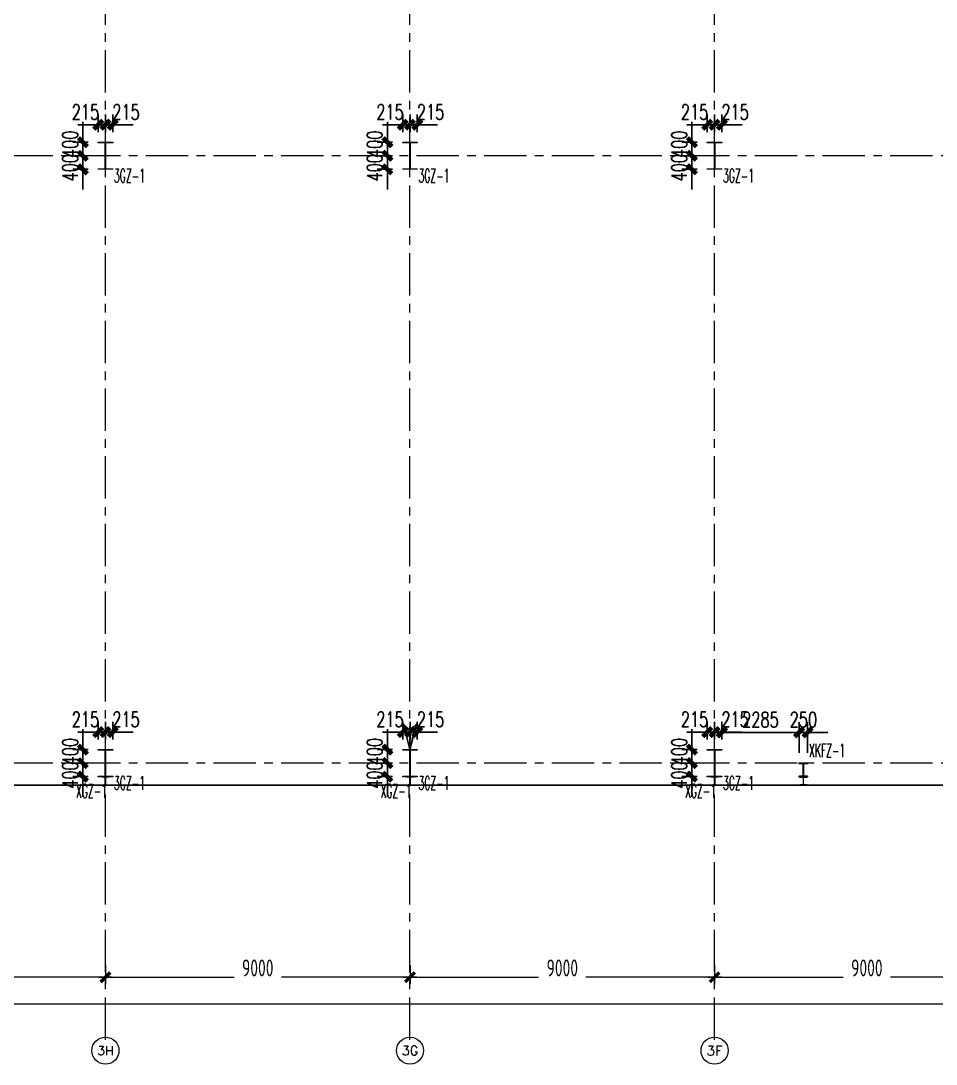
# Model space of a CAD drawing. Extents: x -1201378 to 2367219, y -619313 to 244905.
# Drawn here: x 150742 to 177790, y -264144 to -233310 of the extents above; entities that cross this region are included whole.
import ezdxf
from ezdxf.enums import TextEntityAlignment as Align

# ---------------------------------------------------------------- set-up
doc = ezdxf.new("R2010")
doc.units = 0
doc.header["$LTSCALE"] = 1000
doc.linetypes.add('CENTER', pattern=[2, 1.25, -0.25, 0.25, -0.25])
doc.linetypes.add('HIDDEN', pattern=[0.375, 0.25, -0.125])
doc.layers.get('0').update_dxf_attribs({"linetype": 'CONTINUOUS'})
doc.layers.get('Defpoints').update_dxf_attribs({"linetype": 'CONTINUOUS'})
for name, color, linetype in [('A-AXIS-DP', 126, 'CONTINUOUS'), ('A-WINDOW', 140, 'CONTINUOUS'), ('S-CJGC', 5, 'CONTINUOUS'), ('S-DIMZ', 115, 'CONTINUOUS'), ('S-SGJ', 21, 'CONTINUOUS'), ('S-SHAPE2', 165, 'HIDDEN')]:
    doc.layers.add(name, color=color, linetype=linetype)
for name, color, linetype, lineweight in [('S-axis', 111, 'CONTINUOUS', 0), ('S-col', 2, 'CONTINUOUS', 0), ('S-dote', 5, 'CENTER', 0)]:
    doc.layers.add(name, color=color, linetype=linetype, lineweight=lineweight)
doc.styles.add('_TCH_AXIS', font='COMPLEX', dxfattribs={"bigfont": 'GBCBIG'})
doc.styles.add('SS1', font='tj-romans1.shx', dxfattribs={"width": 0.7, "bigfont": 'tj-hztxt1.shx'})
doc.styles.add('TSSD_Dimension', font='tssdeng.shx', dxfattribs={"width": 0.7, "bigfont": 'hztxt.shx'})
doc.dimstyles.new('S-150-ARCHI', dxfattribs={"dimscale": 150, "dimtxt": 3, "dimasz": 2, "dimexe": 2, "dimexo": 2, "dimgap": 1, "dimtad": 1, "dimdec": 0, "dimzin": 0, "dimdsep": 46, "dimtxsty": 'SS1', "dimblk1": 'TT', "dimblk2": 'TT', "dimsah": 1, "dimcen": 1, "dimclrd": 256, "dimclre": 256, "dimclrt": 256, "dimadec": 0, "dimazin": 0, "dimtfac": 1, "dimtdec": 0, "dimtix": 1, "dimtmove": 2, "dimatfit": 0, "dimldrblk": 'TT', "dimfxl": 2, "dimtolj": 1, "dimtzin": 0, "dimarcsym": 0})
doc.dimstyles.new('TSSD_200_200', dxfattribs={"dimtxt": 500, "dimasz": 200, "dimexe": 200, "dimexo": 500, "dimgap": 200, "dimtad": 1, "dimdec": 0, "dimzin": 0, "dimdsep": 46, "dimtxsty": 'TSSD_Dimension', "dimblk": 'ARCHTICK', "dimcen": 0, "dimdle": 200, "dimclrt": 7, "dimadec": 0, "dimazin": 0, "dimtfac": 1, "dimtdec": 0, "dimtix": 1, "dimtmove": 2, "dimatfit": 3, "dimfxl": 1, "dimtolj": 1, "dimtzin": 0, "dimarcsym": 0})

# ---------------------------------------------------------------- blocks, each defined once
blk = doc.blocks.new('w42343243')
at = {"layer": 'S-col'}
blk.add_lwpolyline([(-165069, 621020), (-164639, 621020), (-164639, 621002), (-164848, 621002), (-164848, 620238), (-164639, 620238), (-164639, 620220), (-165069, 620220), (-165069, 620238), (-164860, 620238), (-164860, 621002), (-165069, 621002)], close=True, dxfattribs=at)
blk = doc.blocks.new('42343')
at = {"layer": 'A-WINDOW'}
for p in [(-27000, -53750), (-18000, -53750), (-9000, -53750), (-27000, -71700), (-18000, -71700), (-9000, -71700)]:
    blk.add_blockref('w42343243', p, dxfattribs=at)
blk = doc.blocks.new('_ArchTick')
at = {"color": 0, "linetype": 'ByBlock', "const_width": 0.5}
blk.add_lwpolyline([(-0.71, -0.71), (0.71, 0.71)], dxfattribs=at)
blk = doc.blocks.new('*D500')
at = {"layer": 'Defpoints', "color": 0, "transparency": 16777216}
for p in [(-155758, -360718), (-146758, -360718), (-146758, -361576)]:
    blk.add_point(p, dxfattribs=at)
at = {"layer": 'S-axis', "color": 0, "lineweight": -2, "transparency": 16777216}
for p, q in [((-155758, -361218), (-155758, -361776)), ((-146758, -361218), (-146758, -361776)), ((-155958, -361576), (-151957, -361576)), ((-146558, -361576), (-150560, -361576))]:
    blk.add_line(p, q, dxfattribs=at)
at = {"layer": 'S-axis', "color": 0, "lineweight": -2, "transparency": 16777216, "xscale": 200, "yscale": 200, "zscale": 200, "rotation": 180}
blk.add_blockref('_ArchTick', (-155758, -361576), dxfattribs=at)
at = {"layer": 'S-axis', "color": 0, "lineweight": -2, "transparency": 16777216, "xscale": 200, "yscale": 200, "zscale": 200}
blk.add_blockref('_ArchTick', (-146758, -361576), dxfattribs=at)
at = {"layer": 'S-axis', "color": 7, "transparency": 16777216, "insert": (-151258, -361301), "char_height": 500, "attachment_point": 5, "style": 'TSSD_Dimension'}
blk.add_mtext('\\A1;9000', dxfattribs=at)
blk = doc.blocks.new('*D501')
at = {"layer": 'Defpoints', "color": 0, "transparency": 16777216}
for p in [(-146758, -360718), (-137758, -360718), (-137758, -361576)]:
    blk.add_point(p, dxfattribs=at)
at = {"layer": 'S-axis', "color": 0, "lineweight": -2, "transparency": 16777216}
for p, q in [((-146758, -361218), (-146758, -361776)), ((-137758, -361218), (-137758, -361776)), ((-146958, -361576), (-142957, -361576)), ((-137558, -361576), (-141560, -361576))]:
    blk.add_line(p, q, dxfattribs=at)
at = {"layer": 'S-axis', "color": 0, "lineweight": -2, "transparency": 16777216, "xscale": 200, "yscale": 200, "zscale": 200, "rotation": 180}
blk.add_blockref('_ArchTick', (-146758, -361576), dxfattribs=at)
at = {"layer": 'S-axis', "color": 0, "lineweight": -2, "transparency": 16777216, "xscale": 200, "yscale": 200, "zscale": 200}
blk.add_blockref('_ArchTick', (-137758, -361576), dxfattribs=at)
at = {"layer": 'S-axis', "color": 7, "transparency": 16777216, "insert": (-142258, -361301), "char_height": 500, "attachment_point": 5, "style": 'TSSD_Dimension'}
blk.add_mtext('\\A1;9000', dxfattribs=at)
blk = doc.blocks.new('*D502')
at = {"layer": 'Defpoints', "color": 0, "transparency": 16777216}
for p in [(-137758, -360718), (-128758, -360718), (-128758, -361576)]:
    blk.add_point(p, dxfattribs=at)
at = {"layer": 'S-axis', "color": 0, "lineweight": -2, "transparency": 16777216}
for p, q in [((-137758, -361218), (-137758, -361776)), ((-128758, -361218), (-128758, -361776)), ((-137958, -361576), (-133957, -361576)), ((-128558, -361576), (-132560, -361576))]:
    blk.add_line(p, q, dxfattribs=at)
at = {"layer": 'S-axis', "color": 0, "lineweight": -2, "transparency": 16777216, "xscale": 200, "yscale": 200, "zscale": 200, "rotation": 180}
blk.add_blockref('_ArchTick', (-137758, -361576), dxfattribs=at)
at = {"layer": 'S-axis', "color": 0, "lineweight": -2, "transparency": 16777216, "xscale": 200, "yscale": 200, "zscale": 200}
blk.add_blockref('_ArchTick', (-128758, -361576), dxfattribs=at)
at = {"layer": 'S-axis', "color": 7, "transparency": 16777216, "insert": (-133258, -361301), "char_height": 500, "attachment_point": 5, "style": 'TSSD_Dimension'}
blk.add_mtext('\\A1;9000', dxfattribs=at)
blk = doc.blocks.new('*D503')
at = {"layer": 'Defpoints', "color": 0, "transparency": 16777216}
for p in [(-128758, -360718), (-119758, -360718), (-119758, -361576)]:
    blk.add_point(p, dxfattribs=at)
at = {"layer": 'S-axis', "color": 0, "lineweight": -2, "transparency": 16777216}
for p, q in [((-128758, -361218), (-128758, -361776)), ((-119758, -361218), (-119758, -361776)), ((-128958, -361576), (-124957, -361576)), ((-119558, -361576), (-123560, -361576))]:
    blk.add_line(p, q, dxfattribs=at)
at = {"layer": 'S-axis', "color": 0, "lineweight": -2, "transparency": 16777216, "xscale": 200, "yscale": 200, "zscale": 200, "rotation": 180}
blk.add_blockref('_ArchTick', (-128758, -361576), dxfattribs=at)
at = {"layer": 'S-axis', "color": 0, "lineweight": -2, "transparency": 16777216, "xscale": 200, "yscale": 200, "zscale": 200}
blk.add_blockref('_ArchTick', (-119758, -361576), dxfattribs=at)
at = {"layer": 'S-axis', "color": 7, "transparency": 16777216, "insert": (-124258, -361301), "char_height": 500, "attachment_point": 5, "style": 'TSSD_Dimension'}
blk.add_mtext('\\A1;9000', dxfattribs=at)
blk = doc.blocks.new('*D458')
at = {"layer": 'Defpoints', "color": 0, "transparency": 16777216}
for p in [(-268658, -360818), (-82958, -360818), (-82958, -362376)]:
    blk.add_point(p, dxfattribs=at)
at = {"layer": 'S-axis', "color": 0, "lineweight": -2, "transparency": 16777216}
for p, q in [((-268658, -361318), (-268658, -362576)), ((-82958, -361318), (-82958, -362576)), ((-268858, -362376), (-176749, -362376)), ((-82758, -362376), (-174868, -362376))]:
    blk.add_line(p, q, dxfattribs=at)
at = {"layer": 'S-axis', "color": 0, "lineweight": -2, "transparency": 16777216, "xscale": 200, "yscale": 200, "zscale": 200, "rotation": 180}
blk.add_blockref('_ArchTick', (-268658, -362376), dxfattribs=at)
at = {"layer": 'S-axis', "color": 0, "lineweight": -2, "transparency": 16777216, "xscale": 200, "yscale": 200, "zscale": 200}
blk.add_blockref('_ArchTick', (-82958, -362376), dxfattribs=at)
at = {"layer": 'S-axis', "color": 7, "transparency": 16777216, "insert": (-175808, -362101), "char_height": 500, "attachment_point": 5, "style": 'TSSD_Dimension'}
blk.add_mtext('\\A1;185700', dxfattribs=at)
blk = doc.blocks.new('TT')
blk.add_line((-0.97, 0), (0.97, 0))
at = {"const_width": 0.45}
blk.add_lwpolyline([(-0.44, -0.44), (0.44, 0.44)], dxfattribs=at)
blk = doc.blocks.new('*D3888')
at = {"layer": 'Defpoints', "color": 0, "transparency": 16777216}
for p in [(153242, -254330), (153242, -254848), (153457, -254848)]:
    blk.add_point(p, dxfattribs=at)
at = {"layer": 'S-DIMZ', "lineweight": -2, "transparency": 16777216}
for p, q in [((153242, -254548), (153242, -254030)), ((153457, -254548), (153457, -254030)), ((152942, -254330), (152642, -254330)), ((153457, -254330), (153242, -254330)), ((153757, -254330), (154057, -254330))]:
    blk.add_line(p, q, dxfattribs=at)
at = {"layer": 'S-DIMZ', "lineweight": -2, "transparency": 16777216, "xscale": 300, "yscale": 300, "zscale": 300}
blk.add_blockref('TT', (153242, -254330), dxfattribs=at)
at = {"layer": 'S-DIMZ', "lineweight": -2, "transparency": 16777216, "xscale": 300, "yscale": 300, "zscale": 300, "rotation": 180}
blk.add_blockref('TT', (153457, -254330), dxfattribs=at)
at = {"layer": 'S-DIMZ', "transparency": 16777216, "insert": (153850, -253955), "char_height": 450, "attachment_point": 5, "style": 'SS1'}
blk.add_mtext('\\A1;215', dxfattribs=at)
blk = doc.blocks.new('*D3889')
at = {"layer": 'Defpoints', "color": 0, "transparency": 16777216}
for p in [(153027, -254330), (153027, -254848), (153242, -254848)]:
    blk.add_point(p, dxfattribs=at)
at = {"layer": 'S-DIMZ', "lineweight": -2, "transparency": 16777216}
for p, q in [((153027, -254548), (153027, -254030)), ((153242, -254548), (153242, -254030)), ((152727, -254330), (152427, -254330)), ((153242, -254330), (153027, -254330)), ((153542, -254330), (153842, -254330))]:
    blk.add_line(p, q, dxfattribs=at)
at = {"layer": 'S-DIMZ', "lineweight": -2, "transparency": 16777216, "xscale": 300, "yscale": 300, "zscale": 300}
blk.add_blockref('TT', (153027, -254330), dxfattribs=at)
at = {"layer": 'S-DIMZ', "lineweight": -2, "transparency": 16777216, "xscale": 300, "yscale": 300, "zscale": 300, "rotation": 180}
blk.add_blockref('TT', (153242, -254330), dxfattribs=at)
at = {"layer": 'S-DIMZ', "transparency": 16777216, "insert": (152651, -253955), "char_height": 450, "attachment_point": 5, "style": 'SS1'}
blk.add_mtext('\\A1;215', dxfattribs=at)
blk = doc.blocks.new('*D3890')
at = {"layer": 'Defpoints', "color": 0, "transparency": 16777216}
for p in [(153027, -254848), (152573, -255248), (153027, -255248)]:
    blk.add_point(p, dxfattribs=at)
at = {"layer": 'S-DIMZ', "lineweight": -2, "transparency": 16777216}
for p, q in [((152573, -254548), (152573, -254248)), ((152727, -254848), (152273, -254848)), ((152573, -254848), (152573, -255248)), ((152727, -255248), (152273, -255248)), ((152573, -255548), (152573, -255848))]:
    blk.add_line(p, q, dxfattribs=at)
at = {"layer": 'S-DIMZ', "lineweight": -2, "transparency": 16777216, "xscale": 300, "yscale": 300, "zscale": 300}
for p, rotation in [((152573, -254848), 270), ((152573, -255248), 90)]:
    blk.add_blockref('TT', p, dxfattribs=dict(at, rotation=rotation))
at = {"layer": 'S-DIMZ', "transparency": 16777216, "insert": (152198, -254908), "char_height": 450, "attachment_point": 5, "rotation": 90, "style": 'SS1'}
blk.add_mtext('\\A1;400', dxfattribs=at)
blk = doc.blocks.new('*D3891')
at = {"layer": 'Defpoints', "color": 0, "transparency": 16777216}
for p in [(153027, -255248), (152573, -255648), (153027, -255648)]:
    blk.add_point(p, dxfattribs=at)
at = {"layer": 'S-DIMZ', "lineweight": -2, "transparency": 16777216}
for p, q in [((152573, -254948), (152573, -254648)), ((152727, -255248), (152273, -255248)), ((152573, -255248), (152573, -255648)), ((152727, -255648), (152273, -255648)), ((152573, -255948), (152573, -256248))]:
    blk.add_line(p, q, dxfattribs=at)
at = {"layer": 'S-DIMZ', "lineweight": -2, "transparency": 16777216, "xscale": 300, "yscale": 300, "zscale": 300}
for p, rotation in [((152573, -255248), 270), ((152573, -255648), 90)]:
    blk.add_blockref('TT', p, dxfattribs=dict(at, rotation=rotation))
at = {"layer": 'S-DIMZ', "transparency": 16777216, "insert": (152198, -255602), "char_height": 450, "attachment_point": 5, "rotation": 90, "style": 'SS1'}
blk.add_mtext('\\A1;400', dxfattribs=at)
blk = doc.blocks.new('*D3892')
at = {"layer": 'Defpoints', "color": 0, "transparency": 16777216}
for p in [(162242, -254330), (162242, -254848), (162457, -254848)]:
    blk.add_point(p, dxfattribs=at)
at = {"layer": 'S-DIMZ', "lineweight": -2, "transparency": 16777216}
for p, q in [((162242, -254548), (162242, -254030)), ((162457, -254548), (162457, -254030)), ((161942, -254330), (161642, -254330)), ((162457, -254330), (162242, -254330)), ((162757, -254330), (163057, -254330))]:
    blk.add_line(p, q, dxfattribs=at)
at = {"layer": 'S-DIMZ', "lineweight": -2, "transparency": 16777216, "xscale": 300, "yscale": 300, "zscale": 300}
blk.add_blockref('TT', (162242, -254330), dxfattribs=at)
at = {"layer": 'S-DIMZ', "lineweight": -2, "transparency": 16777216, "xscale": 300, "yscale": 300, "zscale": 300, "rotation": 180}
blk.add_blockref('TT', (162457, -254330), dxfattribs=at)
at = {"layer": 'S-DIMZ', "transparency": 16777216, "insert": (162850, -253955), "char_height": 450, "attachment_point": 5, "style": 'SS1'}
blk.add_mtext('\\A1;215', dxfattribs=at)
blk = doc.blocks.new('*D3893')
at = {"layer": 'Defpoints', "color": 0, "transparency": 16777216}
for p in [(162027, -254330), (162027, -254848), (162242, -254848)]:
    blk.add_point(p, dxfattribs=at)
at = {"layer": 'S-DIMZ', "lineweight": -2, "transparency": 16777216}
for p, q in [((162027, -254548), (162027, -254030)), ((162242, -254548), (162242, -254030)), ((161727, -254330), (161427, -254330)), ((162242, -254330), (162027, -254330)), ((162542, -254330), (162842, -254330))]:
    blk.add_line(p, q, dxfattribs=at)
at = {"layer": 'S-DIMZ', "lineweight": -2, "transparency": 16777216, "xscale": 300, "yscale": 300, "zscale": 300}
blk.add_blockref('TT', (162027, -254330), dxfattribs=at)
at = {"layer": 'S-DIMZ', "lineweight": -2, "transparency": 16777216, "xscale": 300, "yscale": 300, "zscale": 300, "rotation": 180}
blk.add_blockref('TT', (162242, -254330), dxfattribs=at)
at = {"layer": 'S-DIMZ', "transparency": 16777216, "insert": (161651, -253955), "char_height": 450, "attachment_point": 5, "style": 'SS1'}
blk.add_mtext('\\A1;215', dxfattribs=at)
blk = doc.blocks.new('*D3894')
at = {"layer": 'Defpoints', "color": 0, "transparency": 16777216}
for p in [(162027, -254848), (161573, -255248), (162027, -255248)]:
    blk.add_point(p, dxfattribs=at)
at = {"layer": 'S-DIMZ', "lineweight": -2, "transparency": 16777216}
for p, q in [((161573, -254548), (161573, -254248)), ((161727, -254848), (161273, -254848)), ((161573, -254848), (161573, -255248)), ((161727, -255248), (161273, -255248)), ((161573, -255548), (161573, -255848))]:
    blk.add_line(p, q, dxfattribs=at)
at = {"layer": 'S-DIMZ', "lineweight": -2, "transparency": 16777216, "xscale": 300, "yscale": 300, "zscale": 300}
for p, rotation in [((161573, -254848), 270), ((161573, -255248), 90)]:
    blk.add_blockref('TT', p, dxfattribs=dict(at, rotation=rotation))
at = {"layer": 'S-DIMZ', "transparency": 16777216, "insert": (161198, -254908), "char_height": 450, "attachment_point": 5, "rotation": 90, "style": 'SS1'}
blk.add_mtext('\\A1;400', dxfattribs=at)
blk = doc.blocks.new('*D3895')
at = {"layer": 'Defpoints', "color": 0, "transparency": 16777216}
for p in [(162027, -255248), (161573, -255648), (162027, -255648)]:
    blk.add_point(p, dxfattribs=at)
at = {"layer": 'S-DIMZ', "lineweight": -2, "transparency": 16777216}
for p, q in [((161573, -254948), (161573, -254648)), ((161727, -255248), (161273, -255248)), ((161573, -255248), (161573, -255648)), ((161727, -255648), (161273, -255648)), ((161573, -255948), (161573, -256248))]:
    blk.add_line(p, q, dxfattribs=at)
at = {"layer": 'S-DIMZ', "lineweight": -2, "transparency": 16777216, "xscale": 300, "yscale": 300, "zscale": 300}
for p, rotation in [((161573, -255248), 270), ((161573, -255648), 90)]:
    blk.add_blockref('TT', p, dxfattribs=dict(at, rotation=rotation))
at = {"layer": 'S-DIMZ', "transparency": 16777216, "insert": (161198, -255602), "char_height": 450, "attachment_point": 5, "rotation": 90, "style": 'SS1'}
blk.add_mtext('\\A1;400', dxfattribs=at)
blk = doc.blocks.new('*D3896')
at = {"layer": 'Defpoints', "color": 0, "transparency": 16777216}
for p in [(171242, -254330), (171242, -254848), (171457, -254848)]:
    blk.add_point(p, dxfattribs=at)
at = {"layer": 'S-DIMZ', "lineweight": -2, "transparency": 16777216}
for p, q in [((171242, -254548), (171242, -254030)), ((171457, -254548), (171457, -254030)), ((170942, -254330), (170642, -254330)), ((171457, -254330), (171242, -254330)), ((171757, -254330), (172057, -254330))]:
    blk.add_line(p, q, dxfattribs=at)
at = {"layer": 'S-DIMZ', "lineweight": -2, "transparency": 16777216, "xscale": 300, "yscale": 300, "zscale": 300}
blk.add_blockref('TT', (171242, -254330), dxfattribs=at)
at = {"layer": 'S-DIMZ', "lineweight": -2, "transparency": 16777216, "xscale": 300, "yscale": 300, "zscale": 300, "rotation": 180}
blk.add_blockref('TT', (171457, -254330), dxfattribs=at)
at = {"layer": 'S-DIMZ', "transparency": 16777216, "insert": (171850, -253955), "char_height": 450, "attachment_point": 5, "style": 'SS1'}
blk.add_mtext('\\A1;215', dxfattribs=at)
blk = doc.blocks.new('*D3897')
at = {"layer": 'Defpoints', "color": 0, "transparency": 16777216}
for p in [(171027, -254330), (171027, -254848), (171242, -254848)]:
    blk.add_point(p, dxfattribs=at)
at = {"layer": 'S-DIMZ', "lineweight": -2, "transparency": 16777216}
for p, q in [((171027, -254548), (171027, -254030)), ((171242, -254548), (171242, -254030)), ((170727, -254330), (170427, -254330)), ((171242, -254330), (171027, -254330)), ((171542, -254330), (171842, -254330))]:
    blk.add_line(p, q, dxfattribs=at)
at = {"layer": 'S-DIMZ', "lineweight": -2, "transparency": 16777216, "xscale": 300, "yscale": 300, "zscale": 300}
blk.add_blockref('TT', (171027, -254330), dxfattribs=at)
at = {"layer": 'S-DIMZ', "lineweight": -2, "transparency": 16777216, "xscale": 300, "yscale": 300, "zscale": 300, "rotation": 180}
blk.add_blockref('TT', (171242, -254330), dxfattribs=at)
at = {"layer": 'S-DIMZ', "transparency": 16777216, "insert": (170651, -253955), "char_height": 450, "attachment_point": 5, "style": 'SS1'}
blk.add_mtext('\\A1;215', dxfattribs=at)
blk = doc.blocks.new('*D3898')
at = {"layer": 'Defpoints', "color": 0, "transparency": 16777216}
for p in [(171027, -254848), (170573, -255248), (171027, -255248)]:
    blk.add_point(p, dxfattribs=at)
at = {"layer": 'S-DIMZ', "lineweight": -2, "transparency": 16777216}
for p, q in [((170573, -254548), (170573, -254248)), ((170727, -254848), (170273, -254848)), ((170573, -254848), (170573, -255248)), ((170727, -255248), (170273, -255248)), ((170573, -255548), (170573, -255848))]:
    blk.add_line(p, q, dxfattribs=at)
at = {"layer": 'S-DIMZ', "lineweight": -2, "transparency": 16777216, "xscale": 300, "yscale": 300, "zscale": 300}
for p, rotation in [((170573, -254848), 270), ((170573, -255248), 90)]:
    blk.add_blockref('TT', p, dxfattribs=dict(at, rotation=rotation))
at = {"layer": 'S-DIMZ', "transparency": 16777216, "insert": (170198, -254908), "char_height": 450, "attachment_point": 5, "rotation": 90, "style": 'SS1'}
blk.add_mtext('\\A1;400', dxfattribs=at)
blk = doc.blocks.new('*D3899')
at = {"layer": 'Defpoints', "color": 0, "transparency": 16777216}
for p in [(171027, -255248), (170573, -255648), (171027, -255648)]:
    blk.add_point(p, dxfattribs=at)
at = {"layer": 'S-DIMZ', "lineweight": -2, "transparency": 16777216}
for p, q in [((170573, -254948), (170573, -254648)), ((170727, -255248), (170273, -255248)), ((170573, -255248), (170573, -255648)), ((170727, -255648), (170273, -255648)), ((170573, -255948), (170573, -256248))]:
    blk.add_line(p, q, dxfattribs=at)
at = {"layer": 'S-DIMZ', "lineweight": -2, "transparency": 16777216, "xscale": 300, "yscale": 300, "zscale": 300}
for p, rotation in [((170573, -255248), 270), ((170573, -255648), 90)]:
    blk.add_blockref('TT', p, dxfattribs=dict(at, rotation=rotation))
at = {"layer": 'S-DIMZ', "transparency": 16777216, "insert": (170198, -255602), "char_height": 450, "attachment_point": 5, "rotation": 90, "style": 'SS1'}
blk.add_mtext('\\A1;400', dxfattribs=at)
blk = doc.blocks.new('*D3989')
at = {"layer": 'Defpoints', "color": 0, "transparency": 16777216}
for p in [(153242, -236380), (153242, -236898), (153457, -236898)]:
    blk.add_point(p, dxfattribs=at)
at = {"layer": 'S-DIMZ', "lineweight": -2, "transparency": 16777216}
for p, q in [((153242, -236598), (153242, -236080)), ((153457, -236598), (153457, -236080)), ((152942, -236380), (152642, -236380)), ((153457, -236380), (153242, -236380)), ((153757, -236380), (154057, -236380))]:
    blk.add_line(p, q, dxfattribs=at)
at = {"layer": 'S-DIMZ', "lineweight": -2, "transparency": 16777216, "xscale": 300, "yscale": 300, "zscale": 300}
blk.add_blockref('TT', (153242, -236380), dxfattribs=at)
at = {"layer": 'S-DIMZ', "lineweight": -2, "transparency": 16777216, "xscale": 300, "yscale": 300, "zscale": 300, "rotation": 180}
blk.add_blockref('TT', (153457, -236380), dxfattribs=at)
at = {"layer": 'S-DIMZ', "transparency": 16777216, "insert": (153850, -236005), "char_height": 450, "attachment_point": 5, "style": 'SS1'}
blk.add_mtext('\\A1;215', dxfattribs=at)
blk = doc.blocks.new('*D3990')
at = {"layer": 'Defpoints', "color": 0, "transparency": 16777216}
for p in [(153027, -236380), (153027, -236898), (153242, -236898)]:
    blk.add_point(p, dxfattribs=at)
at = {"layer": 'S-DIMZ', "lineweight": -2, "transparency": 16777216}
for p, q in [((153027, -236598), (153027, -236080)), ((153242, -236598), (153242, -236080)), ((152727, -236380), (152427, -236380)), ((153242, -236380), (153027, -236380)), ((153542, -236380), (153842, -236380))]:
    blk.add_line(p, q, dxfattribs=at)
at = {"layer": 'S-DIMZ', "lineweight": -2, "transparency": 16777216, "xscale": 300, "yscale": 300, "zscale": 300}
blk.add_blockref('TT', (153027, -236380), dxfattribs=at)
at = {"layer": 'S-DIMZ', "lineweight": -2, "transparency": 16777216, "xscale": 300, "yscale": 300, "zscale": 300, "rotation": 180}
blk.add_blockref('TT', (153242, -236380), dxfattribs=at)
at = {"layer": 'S-DIMZ', "transparency": 16777216, "insert": (152651, -236005), "char_height": 450, "attachment_point": 5, "style": 'SS1'}
blk.add_mtext('\\A1;215', dxfattribs=at)
blk = doc.blocks.new('*D3991')
at = {"layer": 'Defpoints', "color": 0, "transparency": 16777216}
for p in [(153027, -236898), (152573, -237298), (153027, -237298)]:
    blk.add_point(p, dxfattribs=at)
at = {"layer": 'S-DIMZ', "lineweight": -2, "transparency": 16777216}
for p, q in [((152573, -236598), (152573, -236298)), ((152727, -236898), (152273, -236898)), ((152573, -236898), (152573, -237298)), ((152727, -237298), (152273, -237298)), ((152573, -237598), (152573, -237898))]:
    blk.add_line(p, q, dxfattribs=at)
at = {"layer": 'S-DIMZ', "lineweight": -2, "transparency": 16777216, "xscale": 300, "yscale": 300, "zscale": 300}
for p, rotation in [((152573, -236898), 270), ((152573, -237298), 90)]:
    blk.add_blockref('TT', p, dxfattribs=dict(at, rotation=rotation))
at = {"layer": 'S-DIMZ', "transparency": 16777216, "insert": (152198, -236958), "char_height": 450, "attachment_point": 5, "rotation": 90, "style": 'SS1'}
blk.add_mtext('\\A1;400', dxfattribs=at)
blk = doc.blocks.new('*D3992')
at = {"layer": 'Defpoints', "color": 0, "transparency": 16777216}
for p in [(153027, -237298), (152573, -237698), (153027, -237698)]:
    blk.add_point(p, dxfattribs=at)
at = {"layer": 'S-DIMZ', "lineweight": -2, "transparency": 16777216}
for p, q in [((152573, -236998), (152573, -236698)), ((152727, -237298), (152273, -237298)), ((152573, -237298), (152573, -237698)), ((152727, -237698), (152273, -237698)), ((152573, -237998), (152573, -238298))]:
    blk.add_line(p, q, dxfattribs=at)
at = {"layer": 'S-DIMZ', "lineweight": -2, "transparency": 16777216, "xscale": 300, "yscale": 300, "zscale": 300}
for p, rotation in [((152573, -237298), 270), ((152573, -237698), 90)]:
    blk.add_blockref('TT', p, dxfattribs=dict(at, rotation=rotation))
at = {"layer": 'S-DIMZ', "transparency": 16777216, "insert": (152198, -237652), "char_height": 450, "attachment_point": 5, "rotation": 90, "style": 'SS1'}
blk.add_mtext('\\A1;400', dxfattribs=at)
blk = doc.blocks.new('*D3930')
at = {"layer": 'Defpoints', "color": 0, "transparency": 16777216}
for p in [(162242, -236380), (162242, -236898), (162457, -236898)]:
    blk.add_point(p, dxfattribs=at)
at = {"layer": 'S-DIMZ', "lineweight": -2, "transparency": 16777216}
for p, q in [((162242, -236598), (162242, -236080)), ((162457, -236598), (162457, -236080)), ((161942, -236380), (161642, -236380)), ((162457, -236380), (162242, -236380)), ((162757, -236380), (163057, -236380))]:
    blk.add_line(p, q, dxfattribs=at)
at = {"layer": 'S-DIMZ', "lineweight": -2, "transparency": 16777216, "xscale": 300, "yscale": 300, "zscale": 300}
blk.add_blockref('TT', (162242, -236380), dxfattribs=at)
at = {"layer": 'S-DIMZ', "lineweight": -2, "transparency": 16777216, "xscale": 300, "yscale": 300, "zscale": 300, "rotation": 180}
blk.add_blockref('TT', (162457, -236380), dxfattribs=at)
at = {"layer": 'S-DIMZ', "transparency": 16777216, "insert": (162850, -236005), "char_height": 450, "attachment_point": 5, "style": 'SS1'}
blk.add_mtext('\\A1;215', dxfattribs=at)
blk = doc.blocks.new('*D3931')
at = {"layer": 'Defpoints', "color": 0, "transparency": 16777216}
for p in [(162027, -236380), (162027, -236898), (162242, -236898)]:
    blk.add_point(p, dxfattribs=at)
at = {"layer": 'S-DIMZ', "lineweight": -2, "transparency": 16777216}
for p, q in [((162027, -236598), (162027, -236080)), ((162242, -236598), (162242, -236080)), ((161727, -236380), (161427, -236380)), ((162242, -236380), (162027, -236380)), ((162542, -236380), (162842, -236380))]:
    blk.add_line(p, q, dxfattribs=at)
at = {"layer": 'S-DIMZ', "lineweight": -2, "transparency": 16777216, "xscale": 300, "yscale": 300, "zscale": 300}
blk.add_blockref('TT', (162027, -236380), dxfattribs=at)
at = {"layer": 'S-DIMZ', "lineweight": -2, "transparency": 16777216, "xscale": 300, "yscale": 300, "zscale": 300, "rotation": 180}
blk.add_blockref('TT', (162242, -236380), dxfattribs=at)
at = {"layer": 'S-DIMZ', "transparency": 16777216, "insert": (161651, -236005), "char_height": 450, "attachment_point": 5, "style": 'SS1'}
blk.add_mtext('\\A1;215', dxfattribs=at)
blk = doc.blocks.new('*D3932')
at = {"layer": 'Defpoints', "color": 0, "transparency": 16777216}
for p in [(162027, -236898), (161573, -237298), (162027, -237298)]:
    blk.add_point(p, dxfattribs=at)
at = {"layer": 'S-DIMZ', "lineweight": -2, "transparency": 16777216}
for p, q in [((161573, -236598), (161573, -236298)), ((161727, -236898), (161273, -236898)), ((161573, -236898), (161573, -237298)), ((161727, -237298), (161273, -237298)), ((161573, -237598), (161573, -237898))]:
    blk.add_line(p, q, dxfattribs=at)
at = {"layer": 'S-DIMZ', "lineweight": -2, "transparency": 16777216, "xscale": 300, "yscale": 300, "zscale": 300}
for p, rotation in [((161573, -236898), 270), ((161573, -237298), 90)]:
    blk.add_blockref('TT', p, dxfattribs=dict(at, rotation=rotation))
at = {"layer": 'S-DIMZ', "transparency": 16777216, "insert": (161198, -236958), "char_height": 450, "attachment_point": 5, "rotation": 90, "style": 'SS1'}
blk.add_mtext('\\A1;400', dxfattribs=at)
blk = doc.blocks.new('*D3933')
at = {"layer": 'Defpoints', "color": 0, "transparency": 16777216}
for p in [(162027, -237298), (161573, -237698), (162027, -237698)]:
    blk.add_point(p, dxfattribs=at)
at = {"layer": 'S-DIMZ', "lineweight": -2, "transparency": 16777216}
for p, q in [((161573, -236998), (161573, -236698)), ((161727, -237298), (161273, -237298)), ((161573, -237298), (161573, -237698)), ((161727, -237698), (161273, -237698)), ((161573, -237998), (161573, -238298))]:
    blk.add_line(p, q, dxfattribs=at)
at = {"layer": 'S-DIMZ', "lineweight": -2, "transparency": 16777216, "xscale": 300, "yscale": 300, "zscale": 300}
for p, rotation in [((161573, -237298), 270), ((161573, -237698), 90)]:
    blk.add_blockref('TT', p, dxfattribs=dict(at, rotation=rotation))
at = {"layer": 'S-DIMZ', "transparency": 16777216, "insert": (161198, -237652), "char_height": 450, "attachment_point": 5, "rotation": 90, "style": 'SS1'}
blk.add_mtext('\\A1;400', dxfattribs=at)
blk = doc.blocks.new('*D3981')
at = {"layer": 'Defpoints', "color": 0, "transparency": 16777216}
for p in [(171242, -236380), (171242, -236898), (171457, -236898)]:
    blk.add_point(p, dxfattribs=at)
at = {"layer": 'S-DIMZ', "lineweight": -2, "transparency": 16777216}
for p, q in [((171242, -236598), (171242, -236080)), ((171457, -236598), (171457, -236080)), ((170942, -236380), (170642, -236380)), ((171457, -236380), (171242, -236380)), ((171757, -236380), (172057, -236380))]:
    blk.add_line(p, q, dxfattribs=at)
at = {"layer": 'S-DIMZ', "lineweight": -2, "transparency": 16777216, "xscale": 300, "yscale": 300, "zscale": 300}
blk.add_blockref('TT', (171242, -236380), dxfattribs=at)
at = {"layer": 'S-DIMZ', "lineweight": -2, "transparency": 16777216, "xscale": 300, "yscale": 300, "zscale": 300, "rotation": 180}
blk.add_blockref('TT', (171457, -236380), dxfattribs=at)
at = {"layer": 'S-DIMZ', "transparency": 16777216, "insert": (171850, -236005), "char_height": 450, "attachment_point": 5, "style": 'SS1'}
blk.add_mtext('\\A1;215', dxfattribs=at)
blk = doc.blocks.new('*D3982')
at = {"layer": 'Defpoints', "color": 0, "transparency": 16777216}
for p in [(171027, -236380), (171027, -236898), (171242, -236898)]:
    blk.add_point(p, dxfattribs=at)
at = {"layer": 'S-DIMZ', "lineweight": -2, "transparency": 16777216}
for p, q in [((171027, -236598), (171027, -236080)), ((171242, -236598), (171242, -236080)), ((170727, -236380), (170427, -236380)), ((171242, -236380), (171027, -236380)), ((171542, -236380), (171842, -236380))]:
    blk.add_line(p, q, dxfattribs=at)
at = {"layer": 'S-DIMZ', "lineweight": -2, "transparency": 16777216, "xscale": 300, "yscale": 300, "zscale": 300}
blk.add_blockref('TT', (171027, -236380), dxfattribs=at)
at = {"layer": 'S-DIMZ', "lineweight": -2, "transparency": 16777216, "xscale": 300, "yscale": 300, "zscale": 300, "rotation": 180}
blk.add_blockref('TT', (171242, -236380), dxfattribs=at)
at = {"layer": 'S-DIMZ', "transparency": 16777216, "insert": (170651, -236005), "char_height": 450, "attachment_point": 5, "style": 'SS1'}
blk.add_mtext('\\A1;215', dxfattribs=at)
blk = doc.blocks.new('*D3983')
at = {"layer": 'Defpoints', "color": 0, "transparency": 16777216}
for p in [(171027, -236898), (170573, -237298), (171027, -237298)]:
    blk.add_point(p, dxfattribs=at)
at = {"layer": 'S-DIMZ', "lineweight": -2, "transparency": 16777216}
for p, q in [((170573, -236598), (170573, -236298)), ((170727, -236898), (170273, -236898)), ((170573, -236898), (170573, -237298)), ((170727, -237298), (170273, -237298)), ((170573, -237598), (170573, -237898))]:
    blk.add_line(p, q, dxfattribs=at)
at = {"layer": 'S-DIMZ', "lineweight": -2, "transparency": 16777216, "xscale": 300, "yscale": 300, "zscale": 300}
for p, rotation in [((170573, -236898), 270), ((170573, -237298), 90)]:
    blk.add_blockref('TT', p, dxfattribs=dict(at, rotation=rotation))
at = {"layer": 'S-DIMZ', "transparency": 16777216, "insert": (170198, -236958), "char_height": 450, "attachment_point": 5, "rotation": 90, "style": 'SS1'}
blk.add_mtext('\\A1;400', dxfattribs=at)
blk = doc.blocks.new('*D3984')
at = {"layer": 'Defpoints', "color": 0, "transparency": 16777216}
for p in [(171027, -237298), (170573, -237698), (171027, -237698)]:
    blk.add_point(p, dxfattribs=at)
at = {"layer": 'S-DIMZ', "lineweight": -2, "transparency": 16777216}
for p, q in [((170573, -236998), (170573, -236698)), ((170727, -237298), (170273, -237298)), ((170573, -237298), (170573, -237698)), ((170727, -237698), (170273, -237698)), ((170573, -237998), (170573, -238298))]:
    blk.add_line(p, q, dxfattribs=at)
at = {"layer": 'S-DIMZ', "lineweight": -2, "transparency": 16777216, "xscale": 300, "yscale": 300, "zscale": 300}
for p, rotation in [((170573, -237298), 270), ((170573, -237698), 90)]:
    blk.add_blockref('TT', p, dxfattribs=dict(at, rotation=rotation))
at = {"layer": 'S-DIMZ', "transparency": 16777216, "insert": (170198, -237652), "char_height": 450, "attachment_point": 5, "rotation": 90, "style": 'SS1'}
blk.add_mtext('\\A1;400', dxfattribs=at)
blk = doc.blocks.new('S-CJGC')
at = {"layer": 'S-CJGC'}
for p, q in [((-131, -119), (0, 381)), ((131, -119), (0, 381)), ((0, 381), (0, 0)), ((0, 0), (-131, -119)), ((0, 0), (131, -119))]:
    blk.add_line(p, q, dxfattribs=at)
blk.add_solid([(131, -119), (0, 0), (0, 381)], dxfattribs=at)
blk = doc.blocks.new('*D6679')
at = {"layer": 'Defpoints', "color": 0, "transparency": 16777216}
for p in [(173742, -254339), (171457, -254848), (173742, -255248)]:
    blk.add_point(p, dxfattribs=at)
at = {"layer": 'S-DIMZ', "lineweight": -2, "transparency": 16777216}
for p, q in [((171457, -254548), (171457, -254039)), ((173742, -254948), (173742, -254039)), ((171757, -254339), (173442, -254339))]:
    blk.add_line(p, q, dxfattribs=at)
at = {"layer": 'S-DIMZ', "lineweight": -2, "transparency": 16777216, "xscale": 300, "yscale": 300, "zscale": 300, "rotation": 180}
blk.add_blockref('TT', (171457, -254339), dxfattribs=at)
at = {"layer": 'S-DIMZ', "lineweight": -2, "transparency": 16777216, "xscale": 300, "yscale": 300, "zscale": 300}
blk.add_blockref('TT', (173742, -254339), dxfattribs=at)
at = {"layer": 'S-DIMZ', "transparency": 16777216, "insert": (172599, -253964), "char_height": 450, "attachment_point": 5, "style": 'SS1'}
blk.add_mtext('\\A1;2285', dxfattribs=at)
blk = doc.blocks.new('*D6680')
at = {"layer": 'Defpoints', "color": 0, "transparency": 16777216}
for p in [(173992, -254339), (173742, -255248), (173992, -255248)]:
    blk.add_point(p, dxfattribs=at)
at = {"layer": 'S-DIMZ', "lineweight": -2, "transparency": 16777216}
for p, q in [((173742, -254948), (173742, -254039)), ((173992, -254948), (173992, -254039)), ((173442, -254339), (173142, -254339)), ((173742, -254339), (173992, -254339)), ((174292, -254339), (174592, -254339))]:
    blk.add_line(p, q, dxfattribs=at)
at = {"layer": 'S-DIMZ', "lineweight": -2, "transparency": 16777216, "xscale": 300, "yscale": 300, "zscale": 300}
blk.add_blockref('TT', (173742, -254339), dxfattribs=at)
at = {"layer": 'S-DIMZ', "lineweight": -2, "transparency": 16777216, "xscale": 300, "yscale": 300, "zscale": 300, "rotation": 180}
blk.add_blockref('TT', (173992, -254339), dxfattribs=at)
at = {"layer": 'S-DIMZ', "transparency": 16777216, "insert": (173867, -253964), "char_height": 450, "attachment_point": 5, "style": 'SS1'}
blk.add_mtext('\\A1;250', dxfattribs=at)
blk = doc.blocks.new('3#轴网')
at = {"layer": 'S-axis'}
for centre in [(-146758.5, -363744.2), (-137758.5, -363744.2), (-128758.5, -363744.2)]:
    blk.add_circle(centre, 400, dxfattribs=at)
at = {"layer": 'S-dote'}
for p, q in [((-146758.5, -363428.2), (-146758.5, -277944.2)), ((-137758.5, -363428.2), (-137758.5, -277944.2)), ((-128758.5, -363428.2), (-128758.5, -277944.2)), ((-78316.2, -337298.2), (-273210.6, -337298.2)), ((-78316.2, -355248.2), (-273210.6, -355248.2))]:
    blk.add_line(p, q, dxfattribs=at)
at = {"layer": 'S-axis', "style": '_TCH_AXIS'}
for s, height, p, p2 in [('3H', 265.5, (-147005, -363877), (-146511.9, -363877)), ('3G', 276.42, (-138002, -363882.4), (-137515, -363882.4)), ('3F', 288.12, (-128998.6, -363888.3), (-128518.4, -363888.3))]:
    blk.add_text(s, height=height, dxfattribs=at).set_placement(p, p2, align=Align.FIT)
at = {"layer": 'S-axis'}
for base, p1, p2, picture, middle in [((-146758.5, -361576), (-155758.5, -360718), (-146758.5, -360718), '*D500', (-151258.5, -361301)), ((-137758.5, -361576), (-146758.5, -360718), (-137758.5, -360718), '*D501', (-142258.5, -361301)), ((-128758.5, -361576), (-137758.5, -360718), (-128758.5, -360718), '*D502', (-133258.5, -361301)), ((-119758.5, -361576), (-128758.5, -360718), (-119758.5, -360718), '*D503', (-124258.5, -361301)), ((-82958.5, -362376), (-268658.5, -360818), (-82958.5, -360818), '*D458', (-175808.5, -362101))]:
    dim = blk.add_linear_dim(base=base, p1=p1, p2=p2, angle=0, dimstyle='TSSD_200_200', dxfattribs=at)
    dim.commit()
    dim.dimension.update_dxf_attribs({"geometry": picture, "text_midpoint": middle, "dimtype": 161})

msp = doc.modelspace()

# ---------------------------------------------------------------- linework, layer by layer
at = {"layer": 'A-AXIS-DP', "color": 1, "ltscale": 10000}
msp.add_lwpolyline([(173991.5, -255248.2), (173741.5, -255248.2), (173741.5, -255260.2), (173862.5, -255260.2), (173862.5, -255636.2), (173741.5, -255636.2), (173741.5, -255648.2), (173991.5, -255648.2), (173991.5, -255636.2), (173870.5, -255636.2), (173870.5, -255260.2), (173991.5, -255260.2)], close=True, dxfattribs=at)
at = {"layer": 'S-col'}
for points in [[(153341.5, -255898.2), (153141.5, -255898.2), (153141.5, -255886.2), (153237.5, -255886.2), (153237.5, -255660.2), (153141.5, -255660.2), (153141.5, -255648.2), (153341.5, -255648.2), (153341.5, -255660.2), (153245.5, -255660.2), (153245.5, -255886.2), (153341.5, -255886.2)], [(162341.5, -255898.2), (162141.5, -255898.2), (162141.5, -255886.2), (162237.5, -255886.2), (162237.5, -255660.2), (162141.5, -255660.2), (162141.5, -255648.2), (162341.5, -255648.2), (162341.5, -255660.2), (162245.5, -255660.2), (162245.5, -255886.2), (162341.5, -255886.2)], [(171341.5, -255898.2), (171141.5, -255898.2), (171141.5, -255886.2), (171237.5, -255886.2), (171237.5, -255660.2), (171141.5, -255660.2), (171141.5, -255648.2), (171341.5, -255648.2), (171341.5, -255660.2), (171245.5, -255660.2), (171245.5, -255886.2), (171341.5, -255886.2)]]:
    msp.add_lwpolyline(points, close=True, dxfattribs=at)
at = {"layer": 'S-col', "color": 3}
msp.add_lwpolyline([(173766.5, -255898.2), (173966.5, -255898.2), (173966.5, -255886.2), (173870.5, -255886.2), (173870.5, -255660.2), (173966.5, -255660.2), (173966.5, -255648.2), (173766.5, -255648.2), (173766.5, -255660.2), (173862.5, -255660.2), (173862.5, -255886.2), (173766.5, -255886.2)], close=True, dxfattribs=at)
at = {"layer": 'S-SHAPE2', "ltscale": 2, "const_width": 50}
msp.add_lwpolyline([(216991.5, -183448.2), (216991.5, -182798.1), (48918.8, -182798.1), (31391.5, -236773.7), (31391.5, -255898.2), (216991.5, -255898.2), (216991.5, -255148.2)], dxfattribs=at)

# ---------------------------------------------------------------- block references
at = {"layer": 'S-axis'}
msp.add_blockref('3#轴网', (300000, 100000), dxfattribs=at)
at = {"layer": 'S-CJGC', "xscale": -1.5, "yscale": 1.5, "zscale": 1.5, "rotation": 180}
msp.add_blockref('S-CJGC', (162241.5, -254276.5), dxfattribs=at)
at = {"layer": 'S-col'}
msp.add_blockref('42343', (345095.7, -804168.2), dxfattribs=at)

# ---------------------------------------------------------------- texts
at = {"layer": 'S-SGJ', "style": 'SS1', "width": 0.5}
for s, p in [('3GZ-1', (153492.2, -237887.1)), ('3GZ-1', (162492.2, -237887.1)), ('3GZ-1', (171492.2, -237887.1)), ('XKFZ-1', (174032, -254874.4)), ('XGZ-1', (152371.6, -256070.3)), ('3GZ-1', (153492.2, -255837.1)), ('XGZ-1', (161371.6, -256070.3)), ('3GZ-1', (162492.2, -255837.1)), ('XGZ-1', (170371.6, -256070.3)), ('3GZ-1', (171492.2, -255837.1))]:
    msp.add_text(s, height=400, dxfattribs=at).set_placement(p, align=Align.MIDDLE_LEFT)

# ---------------------------------------------------------------- dimensions: what is measured, and where the dimension line sits
at = {"layer": 'S-DIMZ'}
for base, p1, p2, picture, middle in [((153026.5, -236380.4), (153241.5, -236898.2), (153026.5, -236898.2), '*D3990', (152651, -236005.4)), ((153241.5, -236380.4), (153456.5, -236898.2), (153241.5, -236898.2), '*D3989', (153849.5, -236005.4)), ((162026.5, -236380.4), (162241.5, -236898.2), (162026.5, -236898.2), '*D3931', (161651, -236005.4)), ((162241.5, -236380.4), (162456.5, -236898.2), (162241.5, -236898.2), '*D3930', (162849.5, -236005.4)), ((171026.5, -236380.4), (171241.5, -236898.2), (171026.5, -236898.2), '*D3982', (170651, -236005.4)), ((171241.5, -236380.4), (171456.5, -236898.2), (171241.5, -236898.2), '*D3981', (171849.5, -236005.4)), ((153026.5, -254330.4), (153241.5, -254848.2), (153026.5, -254848.2), '*D3889', (152651, -253955.4)), ((153241.5, -254330.4), (153456.5, -254848.2), (153241.5, -254848.2), '*D3888', (153849.5, -253955.4)), ((162026.5, -254330.4), (162241.5, -254848.2), (162026.5, -254848.2), '*D3893', (161651, -253955.4)), ((162241.5, -254330.4), (162456.5, -254848.2), (162241.5, -254848.2), '*D3892', (162849.5, -253955.4)), ((171026.5, -254330.4), (171241.5, -254848.2), (171026.5, -254848.2), '*D3897', (170651, -253955.4)), ((171241.5, -254330.4), (171456.5, -254848.2), (171241.5, -254848.2), '*D3896', (171849.5, -253955.4))]:
    dim = msp.add_linear_dim(base=base, p1=p1, p2=p2, dimstyle='S-150-ARCHI', dxfattribs=at)
    dim.commit()
    dim.dimension.update_dxf_attribs({"geometry": picture, "text_midpoint": middle, "dimtype": 160})
for base, p1, p2, picture, middle in [((152573.4, -237298.2), (153026.5, -236898.2), (153026.5, -237298.2), '*D3991', (152198.4, -236958.2)), ((161573.4, -237298.2), (162026.5, -236898.2), (162026.5, -237298.2), '*D3932', (161198.4, -236958.2)), ((170573.4, -237298.2), (171026.5, -236898.2), (171026.5, -237298.2), '*D3983', (170198.4, -236958.2)), ((152573.4, -237698.2), (153026.5, -237298.2), (153026.5, -237698.2), '*D3992', (152198.4, -237652.1)), ((161573.4, -237698.2), (162026.5, -237298.2), (162026.5, -237698.2), '*D3933', (161198.4, -237652.1)), ((170573.4, -237698.2), (171026.5, -237298.2), (171026.5, -237698.2), '*D3984', (170198.4, -237652.1)), ((152573.4, -255248.2), (153026.5, -254848.2), (153026.5, -255248.2), '*D3890', (152198.4, -254908.2)), ((161573.4, -255248.2), (162026.5, -254848.2), (162026.5, -255248.2), '*D3894', (161198.4, -254908.2)), ((170573.4, -255248.2), (171026.5, -254848.2), (171026.5, -255248.2), '*D3898', (170198.4, -254908.2)), ((152573.4, -255648.2), (153026.5, -255248.2), (153026.5, -255648.2), '*D3891', (152198.4, -255602.1)), ((161573.4, -255648.2), (162026.5, -255248.2), (162026.5, -255648.2), '*D3895', (161198.4, -255602.1)), ((170573.4, -255648.2), (171026.5, -255248.2), (171026.5, -255648.2), '*D3899', (170198.4, -255602.1))]:
    dim = msp.add_linear_dim(base=base, p1=p1, p2=p2, angle=90, dimstyle='S-150-ARCHI', dxfattribs=at)
    dim.commit()
    dim.dimension.update_dxf_attribs({"geometry": picture, "text_midpoint": middle, "dimtype": 160})
for base, p1, p2, picture, middle in [((173741.5, -254339.4), (171456.5, -254848.2), (173741.5, -255248.2), '*D6679', (172599, -253964.4)), ((173991.5, -254339.4), (173741.5, -255248.2), (173991.5, -255248.2), '*D6680', (173866.5, -253964.4))]:
    dim = msp.add_linear_dim(base=base, p1=p1, p2=p2, dimstyle='S-150-ARCHI', dxfattribs=at)
    dim.commit()
    dim.dimension.update_dxf_attribs({"geometry": picture, "text_midpoint": middle})

doc.saveas('drawing.dxf')
